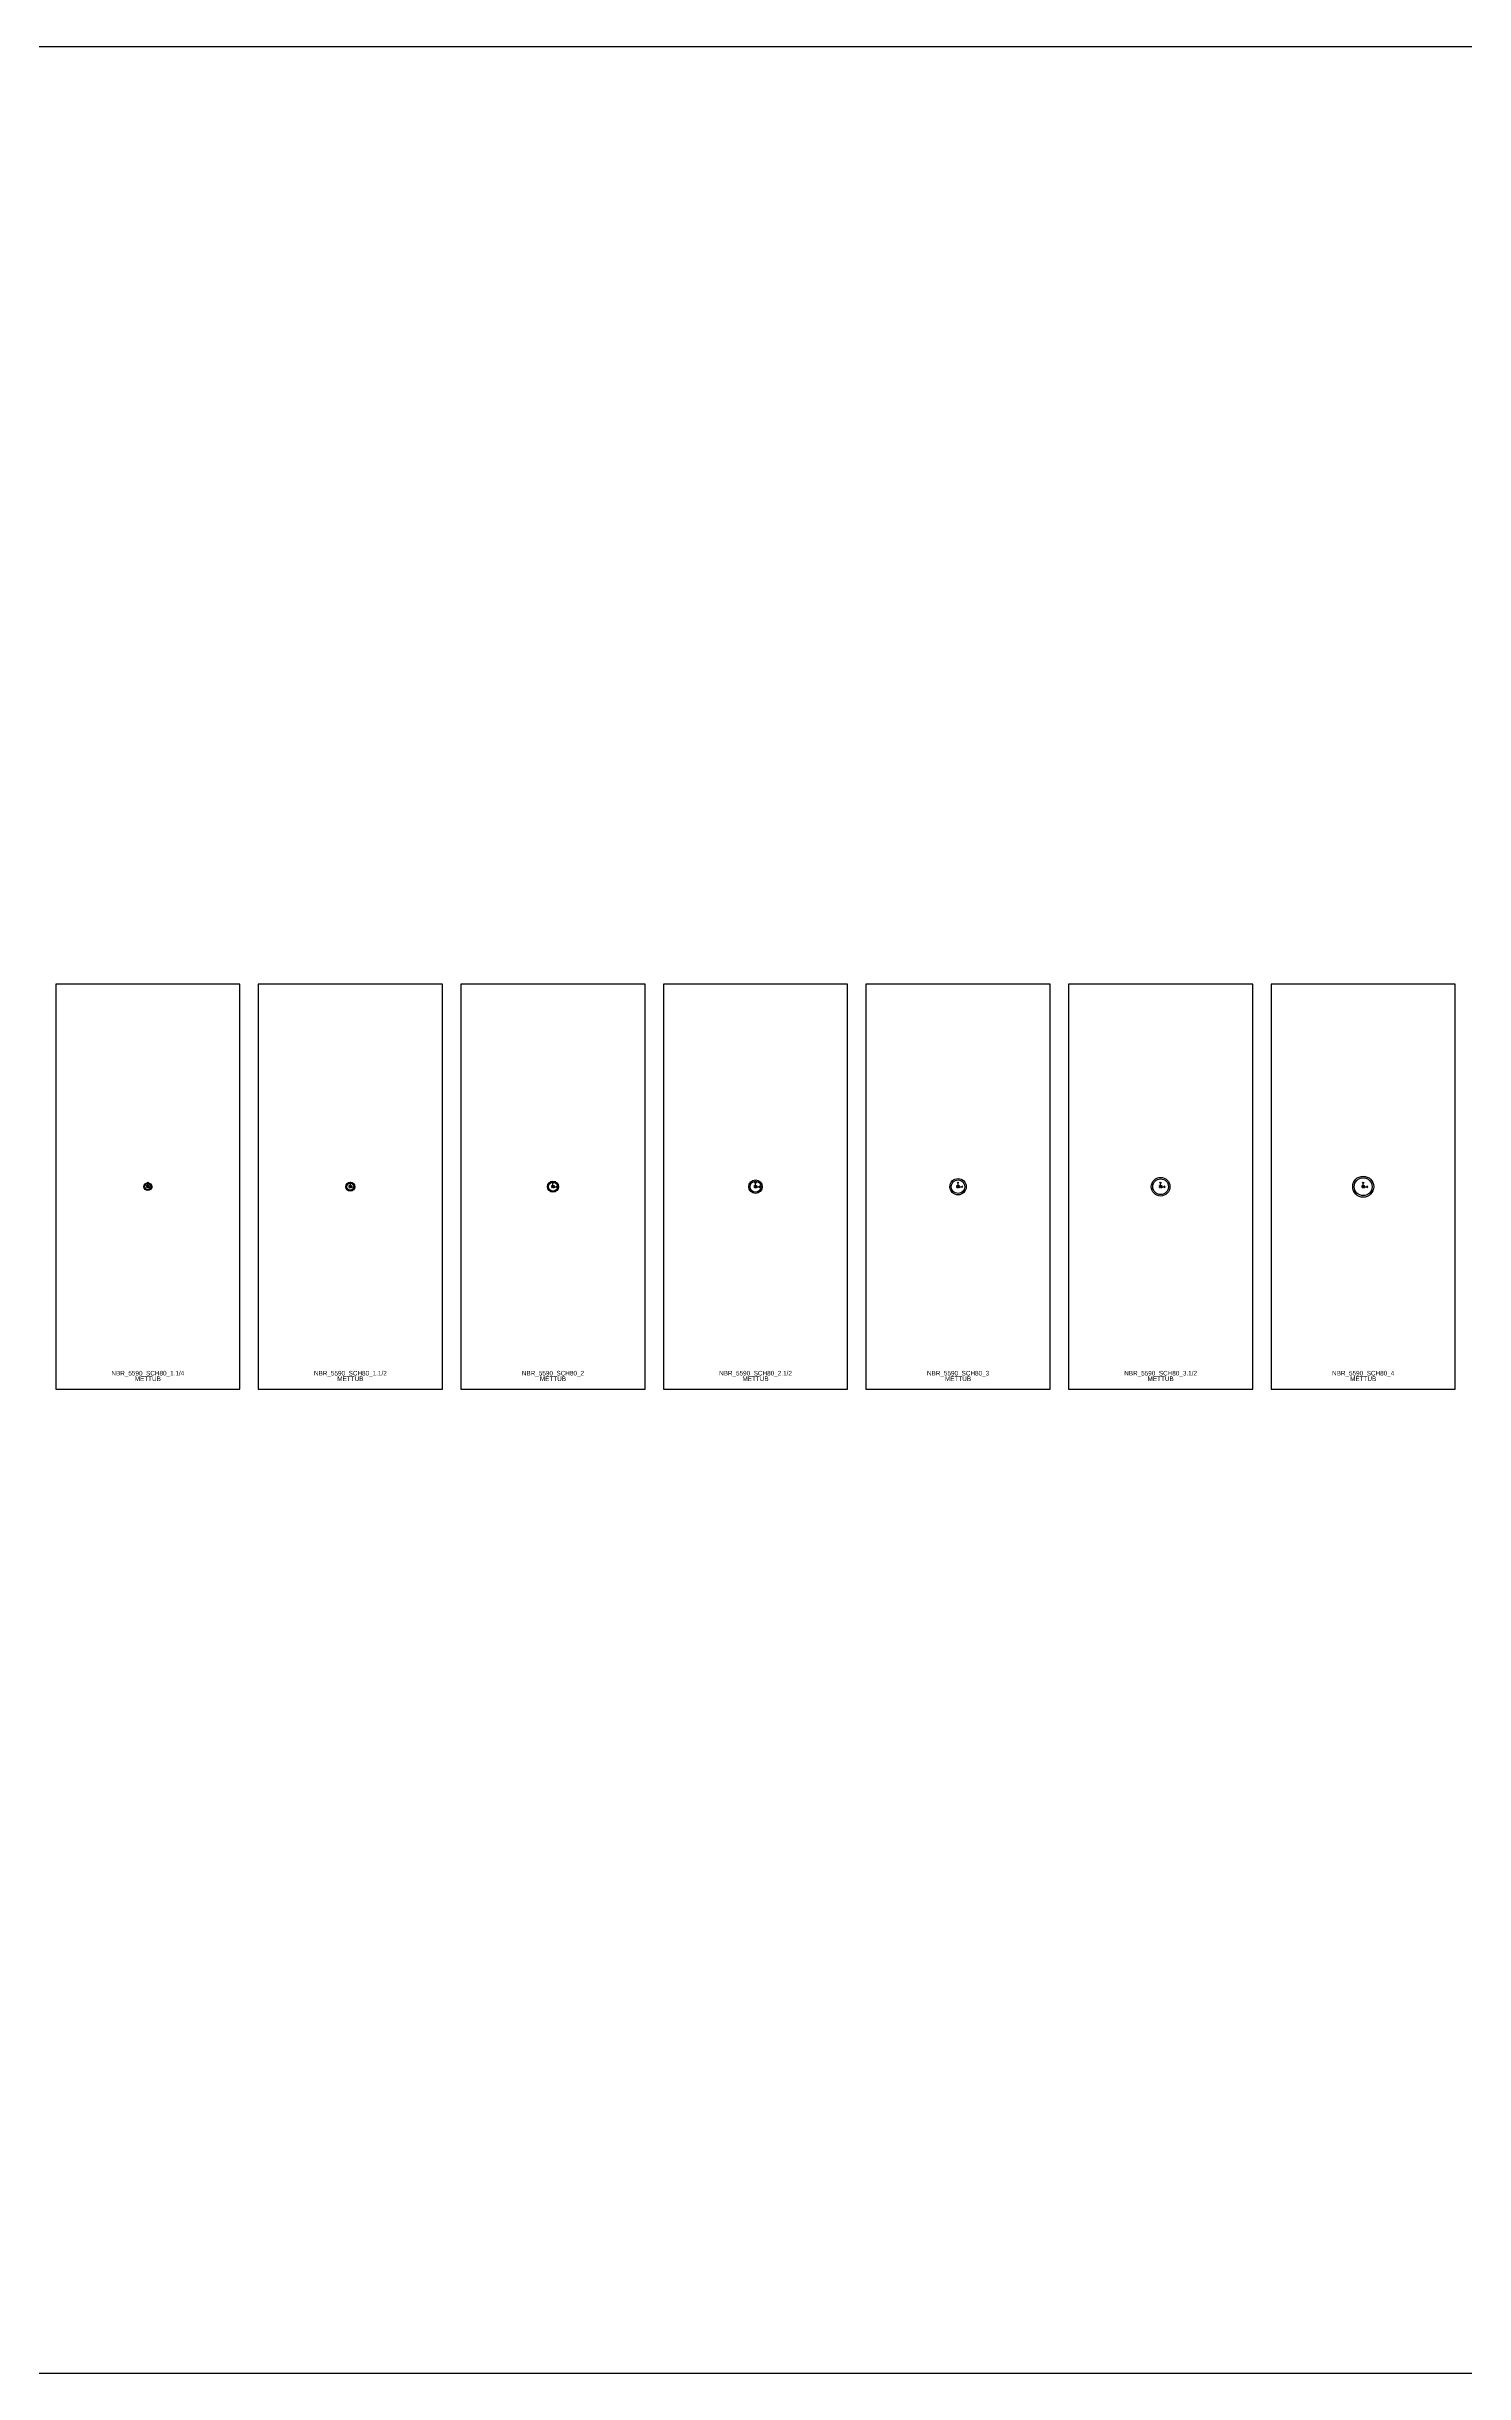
# Model space of a CAD drawing. Header units: millimetres. Extents: x -3707 to 123136, y -6444 to 6191.
# Drawn here: x 75350 to 83050, y -6444 to 6191 of the extents above; entities that cross this region are included whole.
import ezdxf
from ezdxf.enums import TextEntityAlignment as Align

# ---------------------------------------------------------------- set-up
doc = ezdxf.new("R2010")
doc.units = ezdxf.units.MM
for name, color, linetype in [('Hype_CoordinateSys', 6, 'Continuous'), ('Hype_ExactOuterSection', 8, 'Continuous'), ('Hype_Frame', 10, 'Continuous'), ('Hype_InnerSection', 2, 'Continuous'), ('Hype_OuterSection', 72, 'Continuous'), ('Hype_RefAxis', 1, 'Continuous'), ('Hype_SectionName', 41, 'Continuous'), ('Hype_TypeName', 45, 'Continuous')]:
    doc.layers.add(name, color=color, linetype=linetype)

# ---------------------------------------------------------------- blocks, each defined once
blk = doc.blocks.new('HYPE_COORDINATESYS')
at = {"layer": 'Hype_CoordinateSys', "linetype": 'Continuous'}
for p, q in [((-0.2, 0.8), (0, 1)), ((0, 0), (0, 1)), ((0.2, 0.8), (0, 1)), ((0, 0), (1, 0)), ((0.8, 0.2), (1, 0)), ((0.8, -0.2), (1, 0))]:
    blk.add_line(p, q, dxfattribs=at)
blk = doc.blocks.new('HYPE_REFAXIS4')
at = {"layer": 'Hype_ExactOuterSection'}
h = blk.add_hatch(color=4, dxfattribs=at)
edge = h.paths.add_edge_path(flags=0)
edge.add_arc((0, 0), 0.25, 0, 360)
at = {"layer": 'Hype_RefAxis', "color": 4, "linetype": 'Continuous'}
for centre in [(-1, 1), (-1, 0), (0, 1), (0, 0), (1, 1), (1, 0), (-1, -1), (0, -1), (1, -1)]:
    blk.add_circle(centre, 0.25, dxfattribs=at)
at = {"color": 4, "linetype": 'Continuous'}
blk.add_text('Middle Middle', height=0.125, dxfattribs=at).set_placement((2, 0))

msp = doc.modelspace()

# ---------------------------------------------------------------- linework, layer by layer
msp.add_lwpolyline([(-3707, 6191), (123136, 6191), (123136, -6444), (-3707, -6444)], close=True)
at = {"layer": 'Hype_ExactOuterSection'}
for centre, radius in [((75900, 0), 21.1), ((77000, 0), 24.1), ((78100, 0), 30.2), ((79200, 0), 36.5), ((80300, 0), 44.5), ((81400, 0), 50.8), ((82500, 0), 57.1)]:
    msp.add_circle(centre, radius, dxfattribs=at)
at = {"layer": 'Hype_Frame'}
for points in [[(76400, 1100), (75400, 1100), (75400, -1100), (76400, -1100)], [(77500, 1100), (76500, 1100), (76500, -1100), (77500, -1100)], [(78600, 1100), (77600, 1100), (77600, -1100), (78600, -1100)], [(79700, 1100), (78700, 1100), (78700, -1100), (79700, -1100)], [(80800, 1100), (79800, 1100), (79800, -1100), (80800, -1100)], [(81900, 1100), (80900, 1100), (80900, -1100), (81900, -1100)], [(83000, 1100), (82000, 1100), (82000, -1100), (83000, -1100)]]:
    msp.add_lwpolyline(points, close=True, dxfattribs=at)
at = {"layer": 'Hype_InnerSection'}
for centre, radius in [((75900, 0), 16.2), ((77000, 0), 19.1), ((78100, 0), 24.6), ((79200, 0), 29.5), ((80300, 0), 36.8), ((81400, 0), 42.7), ((82500, 0), 48.6)]:
    msp.add_circle(centre, radius, dxfattribs=at)
at = {"layer": 'Hype_OuterSection'}
for centre, radius in [((75900, 0), 21.1), ((77000, 0), 24.1), ((78100, 0), 30.2), ((79200, 0), 36.5), ((80300, 0), 44.5), ((81400, 0), 50.8), ((82500, 0), 57.1)]:
    msp.add_circle(centre, radius, dxfattribs=at)

# ---------------------------------------------------------------- block references
at = {"layer": 'Hype_InnerSection', "xscale": 25, "yscale": 25, "zscale": 25}
for p in [(75900, 0), (77000, 0), (78100, 0), (79200, 0), (80300, 0), (81400, 0), (82500, 0)]:
    msp.add_blockref('HYPE_COORDINATESYS', p, dxfattribs=at)
at = {"layer": 'Hype_RefAxis', "xscale": 5, "yscale": 5, "zscale": 5}
for p in [(75900, 0), (77000, 0), (78100, 0), (79200, 0), (80300, 0), (81400, 0), (82500, 0)]:
    msp.add_blockref('HYPE_REFAXIS4', p, dxfattribs=at)

# ---------------------------------------------------------------- texts
at = {"layer": 'Hype_SectionName'}
for s, p in [('NBR_5590_SCH80_1.1/4', (75900, -1025)), ('NBR_5590_SCH80_1.1/2', (77000, -1025)), ('NBR_5590_SCH80_2', (78100, -1025)), ('NBR_5590_SCH80_2.1/2', (79200, -1025)), ('NBR_5590_SCH80_3', (80300, -1025)), ('NBR_5590_SCH80_3.1/2', (81400, -1025)), ('NBR_5590_SCH80_4', (82500, -1025))]:
    msp.add_text(s, height=25, dxfattribs=at).set_placement(p, align=Align.CENTER)
at = {"layer": 'Hype_TypeName'}
for p in [(75900, -1055), (77000, -1055), (78100, -1055), (79200, -1055), (80300, -1055), (81400, -1055), (82500, -1055)]:
    msp.add_text('METTUB', height=25, dxfattribs=at).set_placement(p, align=Align.CENTER)

doc.saveas('drawing.dxf')
